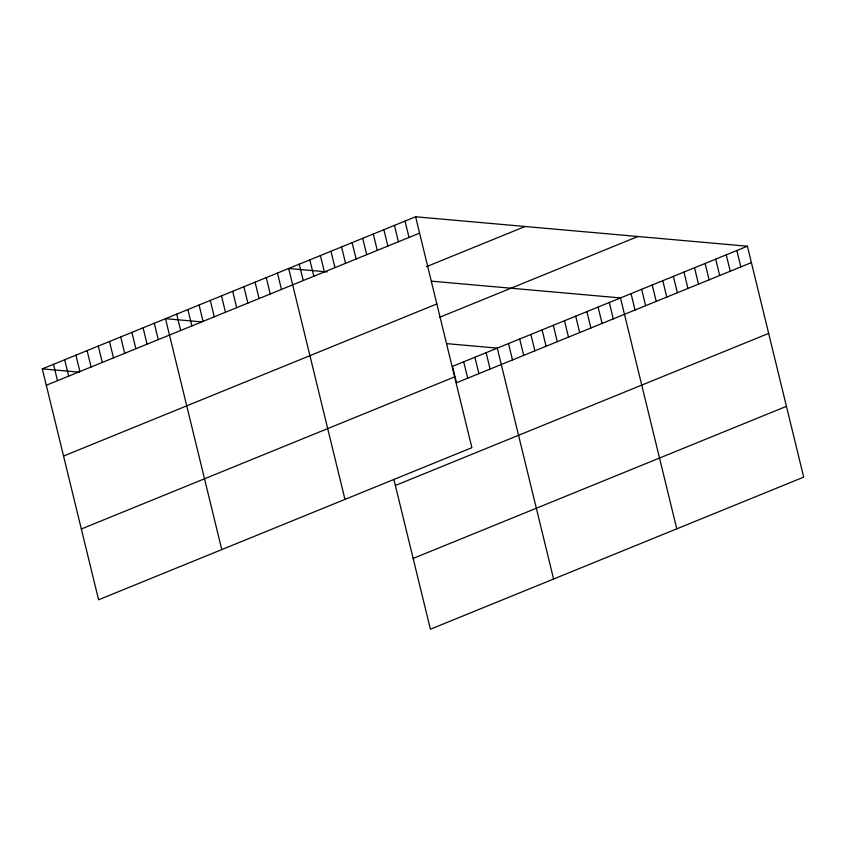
<?xml version="1.0" encoding="UTF-8"?>
<svg xmlns="http://www.w3.org/2000/svg" width="846" height="846" viewBox="0 0 846 846"><rect width="100%" height="100%" fill="white"/><g stroke="black" fill="none" stroke-linecap="round" stroke-linejoin="round"><path stroke-width="1.27" d="M415.598 216.777L471.888 447.682L98.591 599.782L42.3 368.877L415.598 216.777L747.409 246.218L803.7 477.123L430.403 629.223L393.929 479.587M46.297 385.247L419.584 233.147M426.373 266.712L525.091 226.495M63.545 456.047L436.843 303.947M439.317 317.419L637.916 236.499M747.409 246.218L452.504 366.381L456.502 382.752L751.407 262.598M81.332 528.983L454.63 376.882M395.368 485.488L768.665 333.387M413.144 558.434L786.442 406.334M327.18 271.904L288.676 268.489L344.967 499.394M431.555 281.168L620.488 297.929L676.779 528.835M201.591 321.882L165.488 318.678L221.779 549.583M446.762 343.645L497.3 348.129L553.591 579.034M42.3 368.877L79.598 372.187M736.834 250.532L740.832 266.902M726.259 254.836L730.246 271.217M715.684 259.151L719.671 275.521M705.109 263.455L709.096 279.836M694.524 267.77L698.521 284.14M683.949 272.074L687.946 288.454M673.374 276.388L677.371 292.758M662.799 280.692L666.785 297.073M652.224 285.007L656.21 301.377M641.649 289.311L645.635 305.692M631.063 293.625L635.06 310.006M609.289 302.498L613.287 318.879M598.09 307.056L602.088 323.436M586.891 311.624L590.889 327.994M575.692 316.182L579.69 332.563M564.494 320.75L568.491 337.12M553.295 325.308L557.292 341.689M542.096 329.877L546.093 346.247M530.897 334.434L534.894 350.815M519.698 339.003L523.695 355.373M508.499 343.561L512.496 359.941M486.101 352.687L490.098 369.068M474.902 357.255L478.899 373.625M463.703 361.813L467.701 378.194M405.023 221.081L409.009 237.462M394.437 225.396L398.434 241.766M383.862 229.7L387.859 246.08M373.287 234.014L377.284 250.384M362.712 238.318L366.709 254.699M352.137 242.633L356.124 259.013M341.562 246.937L345.549 263.318M330.987 251.251L334.974 267.632M320.401 255.555L324.399 271.936M309.826 259.87L313.824 276.251M299.251 264.174L303.249 280.555M277.477 273.047L281.464 289.427M266.279 277.615L270.265 293.996M255.08 282.173L259.066 298.553M243.881 286.741L247.867 303.122M232.682 291.299L236.669 307.68M221.483 295.867L225.47 312.248M210.284 300.425L214.271 316.806M199.085 304.994L203.072 321.374M187.886 309.551L191.873 325.932M176.687 314.12L180.674 330.5M154.289 323.246L158.276 339.627M143.09 327.804L147.077 344.185M131.891 332.372L135.878 348.753M120.692 336.93L124.679 353.311M109.494 341.498L113.48 357.879M98.295 346.056L102.281 362.437M87.096 350.625L91.082 366.995M75.897 355.183L79.894 371.563M64.698 359.751L68.695 376.121M53.499 364.309L57.496 380.689"/></g></svg>
